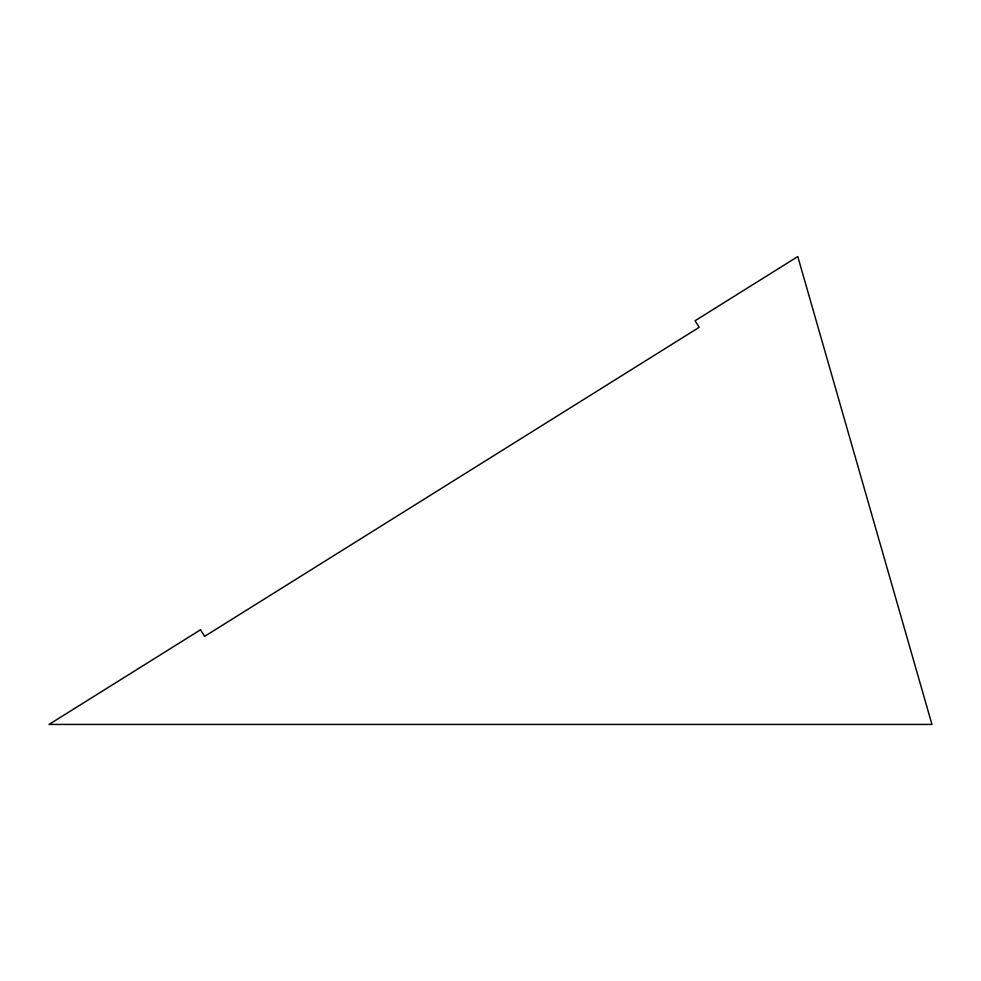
<?xml version="1.0" encoding="UTF-8"?>
<svg xmlns="http://www.w3.org/2000/svg" width="981" height="981" viewBox="0 0 981 981"><rect width="100%" height="100%" fill="white"/><g stroke="black" fill="none" stroke-linecap="round" stroke-linejoin="round"><path stroke-width="1.47" d="M200.504 629.79L49.05 724.432L931.95 724.432L797.786 256.568L695.088 320.738L699.195 327.311L204.612 636.362L200.504 629.79"/></g></svg>
